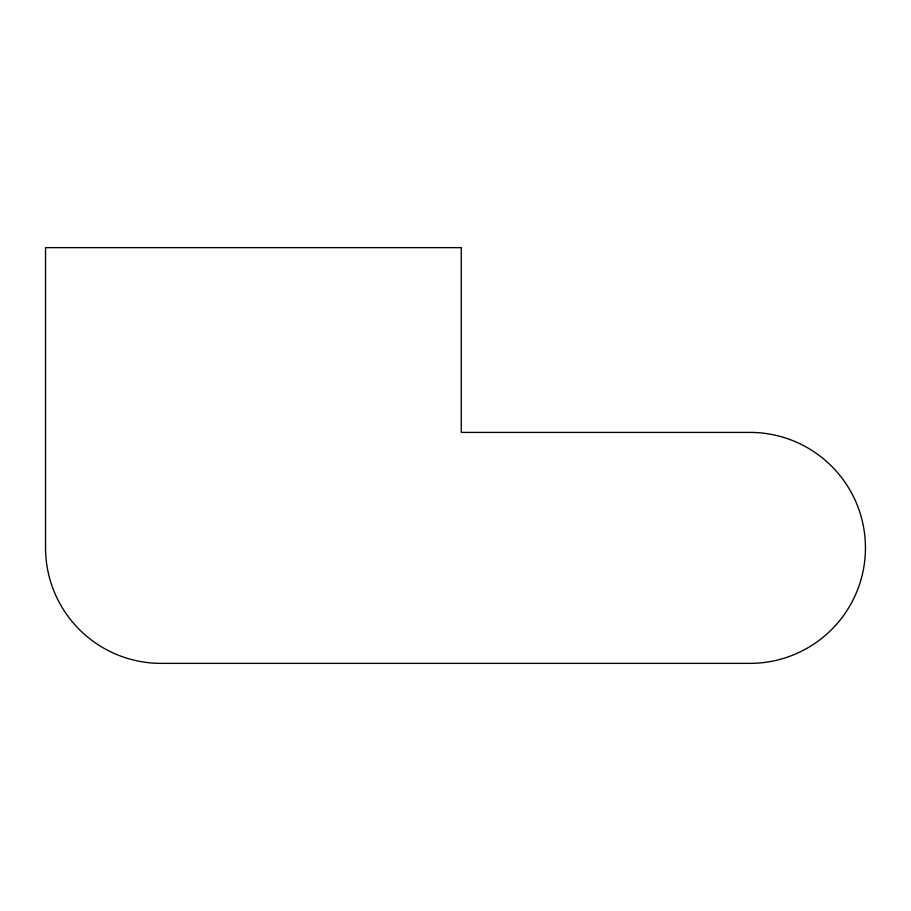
<?xml version="1.0" encoding="UTF-8"?>
<svg xmlns="http://www.w3.org/2000/svg" width="911" height="911" viewBox="0 0 911 911"><rect width="100%" height="100%" fill="white"/><g stroke="black" fill="none" stroke-linecap="round" stroke-linejoin="round"><path stroke-width="1.37" d="M461.273 247.633L45.55 247.633L45.55 547.887A115.481 115.481 0 0 0 161.031 663.367L749.969 663.367A115.481 115.481 0 0 0 865.45 547.887A115.481 115.481 0 0 0 749.969 432.406L461.273 432.406L461.273 247.633"/></g></svg>
